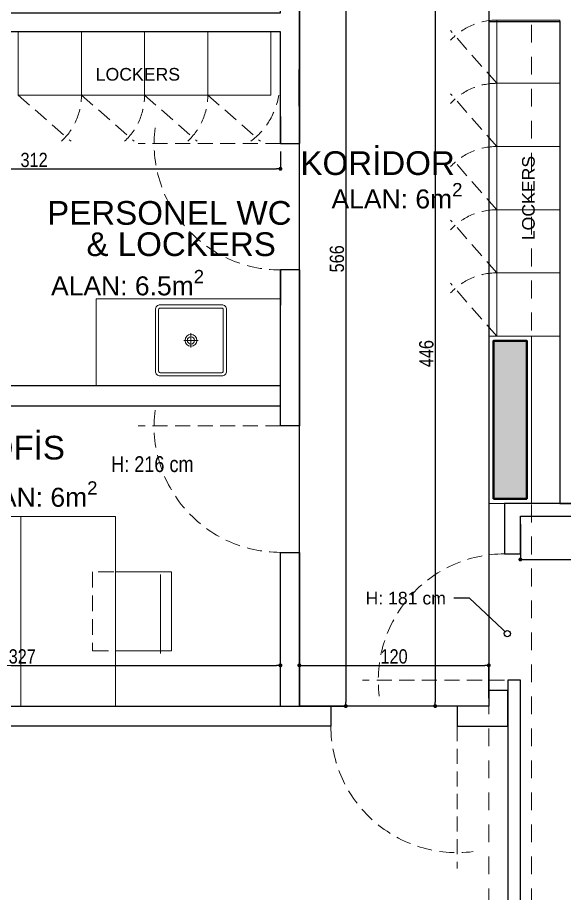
# Model space of a CAD drawing. Header units: millimetres. Extents: x 863 to 22635, y -482 to 12118.
# Drawn here: x 20008 to 20354, y 3402 to 3956 of the extents above; entities that cross this region are included whole.
import ezdxf
from ezdxf import colors
from ezdxf.entities.mleader import LeaderData, LeaderLine
from ezdxf.math import Vec2, Vec3

# ---------------------------------------------------------------- set-up
doc = ezdxf.new("R2010")
doc.units = ezdxf.units.MM
doc.header["$PDMODE"] = 35
for name, pattern in [('DASHED', [0.75, 0.5, -0.25]), ('DASHED2', [9.525, 6.35, -3.175]), ('JIS_02_0.7', [1.35, 0.75, -0.6])]:
    doc.linetypes.add(name, pattern=pattern)
for name, color, linetype, lineweight in [('ABOVE_0G', 235, 'JIS_02_0.7', 9), ('SANITARY', 144, 'Continuous', 20), ('tefris', 62, 'Continuous', 20), ('yazi', 150, 'Continuous', 18)]:
    doc.layers.add(name, color=color, linetype=linetype, lineweight=lineweight)
for name, color, linetype in [('DIM_0G', 20, 'Continuous'), ('EQUIPMENT_0G', 252, 'Continuous'), ('HATCH_0G', 251, 'Continuous'), ('WALL_0G', 151, 'Continuous')]:
    doc.layers.add(name, color=color, linetype=linetype)
doc.styles.add('0G', font='ARIALN.TTF')
doc.styles.add('0G_50', font='ARIALN.TTF', dxfattribs={"height": 50})
doc.styles.get("Standard").update_dxf_attribs({"font": 'arial.ttf'})
doc.dimstyles.new('0G_1_50', dxfattribs={"dimtxt": 9, "dimasz": 2.5, "dimexe": 1, "dimexo": 5, "dimgap": 1, "dimtad": 1, "dimdec": 0, "dimzin": 9, "dimtxsty": '0G', "dimblk": 'DOT', "dimcen": 2, "dimclrd": 256, "dimclre": 256, "dimclrt": 256, "dimadec": 1, "dimazin": 2, "dimtfac": 1, "dimtdec": 0, "dimtix": 1, "dimtmove": 2, "dimatfit": 3, "dimldrblk": 'ARCHTICK', "dimfxl": 50, "dimfxlon": 1, "dimarcsym": 0})

# ---------------------------------------------------------------- blocks, each defined once
blk = doc.blocks.new('_DotBlank')
at = {"color": 0, "linetype": 'ByBlock', "lineweight": -2}
blk.add_line((-0.5, 0), (-1, 0), dxfattribs=at)
blk.add_circle((0, 0), 0.5, dxfattribs=at)
blk = doc.blocks.new('_Dot')
at = {"color": 0, "linetype": 'ByBlock', "lineweight": -2}
blk.add_line((-0.5, 0), (-1, 0), dxfattribs=at)
at = {"color": 0, "linetype": 'ByBlock', "const_width": 0.5}
blk.add_lwpolyline([(-0.25, 0, 1), (0.25, 0, 1)], format="xyb", close=True, dxfattribs=at)
blk = doc.blocks.new('*D975')
at = {"layer": 'Defpoints', "color": 0, "transparency": 16777216}
for p in [(20326.04, 3640.6), (20554.04, 3640.6), (20554.04, 3613.22)]:
    blk.add_point(p, dxfattribs=at)
at = {"layer": 'DIM_0G', "lineweight": -2, "transparency": 16777216}
for p, q in [((20326.04, 3635.6), (20326.04, 3612.22)), ((20554.04, 3635.6), (20554.04, 3612.22)), ((20328.54, 3613.22), (20551.54, 3613.22))]:
    blk.add_line(p, q, dxfattribs=at)
at = {"layer": 'DIM_0G', "lineweight": -2, "transparency": 16777216, "xscale": 2.5, "yscale": 2.5, "zscale": 2.5, "rotation": 180}
blk.add_blockref('_Dot', (20326.04, 3613.22), dxfattribs=at)
at = {"layer": 'DIM_0G', "lineweight": -2, "transparency": 16777216, "xscale": 2.5, "yscale": 2.5, "zscale": 2.5}
blk.add_blockref('_Dot', (20554.04, 3613.22), dxfattribs=at)
at = {"layer": 'DIM_0G', "transparency": 16777216, "insert": (20440.04, 3618.82), "char_height": 9, "attachment_point": 5, "style": '0G'}
blk.add_mtext('228', dxfattribs=at)
blk = doc.blocks.new('_ArchTick')
at = {"color": 0, "linetype": 'ByBlock', "const_width": 0.15}
blk.add_lwpolyline([(-0.5, -0.5), (0.5, 0.5)], dxfattribs=at)
blk = doc.blocks.new('*D983')
at = {"layer": 'Defpoints', "color": 0, "transparency": 16777216}
for p in [(20174.04, 3546.22), (19847.04, 3520.44), (20174.04, 3520.44)]:
    blk.add_point(p, dxfattribs=at)
at = {"layer": 'DIM_0G', "lineweight": -2, "transparency": 16777216}
for p, q in [((19847.04, 3525.44), (19847.04, 3547.22)), ((19849.54, 3546.22), (20171.54, 3546.22)), ((20174.04, 3525.44), (20174.04, 3547.22))]:
    blk.add_line(p, q, dxfattribs=at)
at = {"layer": 'DIM_0G', "lineweight": -2, "transparency": 16777216, "xscale": 2.5, "yscale": 2.5, "zscale": 2.5, "rotation": 180}
blk.add_blockref('_Dot', (19847.04, 3546.22), dxfattribs=at)
at = {"layer": 'DIM_0G', "lineweight": -2, "transparency": 16777216, "xscale": 2.5, "yscale": 2.5, "zscale": 2.5}
blk.add_blockref('_Dot', (20174.04, 3546.22), dxfattribs=at)
at = {"layer": 'DIM_0G', "transparency": 16777216, "insert": (20010.54, 3551.82), "char_height": 9, "attachment_point": 5, "style": '0G'}
blk.add_mtext('327', dxfattribs=at)
blk = doc.blocks.new('*D984')
at = {"layer": 'Defpoints', "color": 0, "transparency": 16777216}
for p in [(20306.04, 3546.22), (20186.04, 3520.44), (20306.04, 3520.44)]:
    blk.add_point(p, dxfattribs=at)
at = {"layer": 'DIM_0G', "lineweight": -2, "transparency": 16777216}
for p, q in [((20186.04, 3525.44), (20186.04, 3547.22)), ((20188.54, 3546.22), (20303.54, 3546.22)), ((20306.04, 3525.44), (20306.04, 3547.22))]:
    blk.add_line(p, q, dxfattribs=at)
at = {"layer": 'DIM_0G', "lineweight": -2, "transparency": 16777216, "xscale": 2.5, "yscale": 2.5, "zscale": 2.5, "rotation": 180}
blk.add_blockref('_Dot', (20186.04, 3546.22), dxfattribs=at)
at = {"layer": 'DIM_0G', "lineweight": -2, "transparency": 16777216, "xscale": 2.5, "yscale": 2.5, "zscale": 2.5}
blk.add_blockref('_Dot', (20306.04, 3546.22), dxfattribs=at)
at = {"layer": 'DIM_0G', "transparency": 16777216, "insert": (20246.04, 3551.82), "char_height": 9, "attachment_point": 5, "style": '0G'}
blk.add_mtext('120', dxfattribs=at)
blk = doc.blocks.new('*D985')
at = {"layer": 'Defpoints', "color": 0, "transparency": 16777216}
for p in [(19862.04, 3897.06), (20174.05, 3876.49), (20174.05, 3860.52)]:
    blk.add_point(p, dxfattribs=at)
at = {"layer": 'DIM_0G', "lineweight": -2, "transparency": 16777216}
for p, q in [((19862.04, 3892.06), (19862.04, 3859.52)), ((20174.05, 3871.49), (20174.05, 3859.52)), ((19864.54, 3860.52), (20171.55, 3860.52))]:
    blk.add_line(p, q, dxfattribs=at)
at = {"layer": 'DIM_0G', "lineweight": -2, "transparency": 16777216, "xscale": 2.5, "yscale": 2.5, "zscale": 2.5, "rotation": 180}
blk.add_blockref('_Dot', (19862.04, 3860.52), dxfattribs=at)
at = {"layer": 'DIM_0G', "lineweight": -2, "transparency": 16777216, "xscale": 2.5, "yscale": 2.5, "zscale": 2.5}
blk.add_blockref('_Dot', (20174.05, 3860.52), dxfattribs=at)
at = {"layer": 'DIM_0G', "transparency": 16777216, "insert": (20018.04, 3866.12), "char_height": 9, "attachment_point": 5, "style": '0G'}
blk.add_mtext('312', dxfattribs=at)
blk = doc.blocks.new('*D990')
at = {"layer": 'Defpoints', "color": 0, "transparency": 16777216}
for p in [(20306.04, 3966.66), (20272.11, 3520.44), (20306.04, 3520.44)]:
    blk.add_point(p, dxfattribs=at)
at = {"layer": 'DIM_0G', "lineweight": -2, "transparency": 16777216}
for p, q in [((20301.04, 3966.66), (20271.11, 3966.66)), ((20272.11, 3964.16), (20272.11, 3522.94)), ((20301.04, 3520.44), (20271.11, 3520.44))]:
    blk.add_line(p, q, dxfattribs=at)
at = {"layer": 'DIM_0G', "lineweight": -2, "transparency": 16777216, "xscale": 2.5, "yscale": 2.5, "zscale": 2.5}
for p, rotation in [((20272.11, 3966.66), 90), ((20272.11, 3520.44), 270)]:
    blk.add_blockref('_Dot', p, dxfattribs=dict(at, rotation=rotation))
at = {"layer": 'DIM_0G', "transparency": 16777216, "insert": (20266.52, 3743.55), "char_height": 9, "attachment_point": 5, "rotation": 90, "style": '0G'}
blk.add_mtext('446', dxfattribs=at)
blk = doc.blocks.new('*D993')
at = {"layer": 'Defpoints', "color": 0, "transparency": 16777216}
for p in [(20186.04, 4086.66), (20186.04, 3520.44), (20215.47, 3520.44)]:
    blk.add_point(p, dxfattribs=at)
at = {"layer": 'DIM_0G', "lineweight": -2, "transparency": 16777216}
for p, q in [((20191.04, 4086.66), (20216.47, 4086.66)), ((20215.47, 4084.16), (20215.47, 3522.94)), ((20191.04, 3520.44), (20216.47, 3520.44))]:
    blk.add_line(p, q, dxfattribs=at)
at = {"layer": 'DIM_0G', "lineweight": -2, "transparency": 16777216, "xscale": 2.5, "yscale": 2.5, "zscale": 2.5}
for p, rotation in [((20215.47, 4086.66), 90), ((20215.47, 3520.44), 270)]:
    blk.add_blockref('_Dot', p, dxfattribs=dict(at, rotation=rotation))
at = {"layer": 'DIM_0G', "transparency": 16777216, "insert": (20209.88, 3803.55), "char_height": 9, "attachment_point": 5, "rotation": 90, "style": '0G'}
blk.add_mtext('566', dxfattribs=at)

msp = doc.modelspace()

# ---------------------------------------------------------------- hatches: boundary and pattern name
at = {"layer": 'HATCH_0G'}
h = msp.add_hatch(color=256, dxfattribs=at)
h.dxf.hatch_style = 1
h.paths.add_polyline_path([(19844.04, 4229.66), (19819.04, 4229.66), (19819.04, 4097.66), (19844.04, 4097.66)])
h.paths.add_polyline_path([(20309.04, 4225.66), (20330.04, 4225.66), (20330.04, 4101.66), (20309.04, 4101.66)])
h.paths.add_polyline_path([(20829.04, 4224.66), (20808.04, 4224.85), (20808.04, 4101.75), (20829.04, 4101.57)])
h.paths.add_polyline_path([(21317.54, 4224.66), (21291.04, 4224.66), (21291.04, 4097.66), (21317.54, 4097.66)])
h.paths.add_polyline_path([(21317.54, 3751.66), (21291.04, 3751.66), (21291.04, 3651.66), (21317.54, 3651.66)])
h.paths.add_polyline_path([(21317.54, 3301.66), (21291.04, 3301.66), (21291.04, 3173.66), (21317.54, 3173.66)])
h.paths.add_polyline_path([(20829.04, 3301.66), (20808.04, 3301.66), (20808.04, 3173.66), (20829.04, 3173.66)])
h.paths.add_polyline_path([(20808.04, 3651.66), (20829.04, 3651.66), (20829.04, 3751.66), (20808.04, 3751.66)])
h.paths.add_polyline_path([(20309.04, 3651.66), (20330.04, 3651.66), (20330.04, 3751.66), (20309.04, 3751.66)])
h.paths.add_polyline_path([(20309.04, 3301.66), (20330.04, 3301.66), (20330.04, 3173.66), (20309.04, 3173.66)])
h.paths.add_polyline_path([(19844.04, 3301.66), (19819.04, 3301.66), (19819.04, 3173.66), (19844.04, 3173.66)])
h.paths.add_polyline_path([(19819.04, 3651.66), (19844.04, 3651.66), (19844.04, 3751.66), (19819.04, 3751.66)])

# ---------------------------------------------------------------- linework, layer by layer
at = {"color": 251, "linetype": 'DASHED2', "lineweight": 20, "ltscale": 1.5}
for p, q in [((20311.04, 3914.66), (20281.77, 3948.06)), ((20008.04, 3907.21), (20041.43, 3877.95)), ((20048.04, 3907.21), (20081.43, 3877.95)), ((20088.04, 3907.21), (20121.43, 3877.95)), ((20128.04, 3907.21), (20161.43, 3877.95)), ((20311.04, 3874.66), (20281.77, 3908.06)), ((20174.05, 3876.49), (20084.05, 3876.49)), ((20311.04, 3834.66), (20281.77, 3868.06)), ((20311.04, 3794.66), (20281.77, 3828.06)), ((20311.04, 3754.66), (20281.77, 3788.06)), ((20174.04, 3697.74), (20084.04, 3697.74)), ((20316.04, 3536.8), (20226.04, 3536.8)), ((20286.04, 3507.67), (20286.04, 3417.67))]:
    msp.add_line(p, q, dxfattribs=at)
for centre, radius, start, end in [((20311.04, 3914.66), 40, 90, 136.9204), ((20311.04, 3874.66), 40, 90, 136.9204), ((20008.04, 3907.21), 40, 313.0796, 0), ((20048.04, 3907.21), 40, 313.0796, 0), ((20088.04, 3907.21), 40, 313.0796, 0), ((20127.89, 3914.57), 45.74, 306.9012, 350.7405), ((20174.05, 3876.49), 80, 172.8192, 270), ((20311.04, 3834.66), 40, 90, 136.9204), ((20311.04, 3794.66), 40, 90, 136.9204), ((20311.04, 3754.66), 40, 90, 136.9204), ((20174.04, 3697.74), 80, 172.8192, 270), ((20316.04, 3536.8), 80, 90, 187.1808), ((20286.04, 3507.67), 80, 180, 277.1808)]:
    msp.add_arc(centre, radius, start, end, dxfattribs=at)
at = {"layer": 'ABOVE_0G', "ltscale": 15}
for points in [[(20306.04, 3292.49), (20306.04, 4097.66)], [(20333.04, 3292.49), (20333.04, 4097.66)]]:
    msp.add_lwpolyline(points, dxfattribs=at)
at = {"layer": 'ABOVE_0G', "linetype": 'Continuous', "ltscale": 15}
msp.add_lwpolyline([(20306.04, 3648.66), (20333.04, 3648.66), (20333.04, 3754.66), (20306.04, 3754.66)], close=True, dxfattribs=at)
at = {"layer": 'ABOVE_0G', "linetype": 'Continuous', "lineweight": 40, "ltscale": 15}
msp.add_lwpolyline([(20309.04, 3651.66), (20330.04, 3651.66), (20330.04, 3751.66), (20309.04, 3751.66)], close=True, dxfattribs=at)
at = {"layer": 'DIM_0G'}
msp.add_lwpolyline([(20186.04, 4086.66), (20306.04, 4086.66), (20306.04, 3520.44), (20186.04, 3520.44)], close=True, dxfattribs=at)
at = {"layer": 'EQUIPMENT_0G'}
msp.add_lwpolyline([(20326.2, 3197.33), (20326.2, 3204.66), (20562.2, 3204.66), (20562.2, 3648.77), (20316.04, 3648.77), (20316.04, 3616.8), (20326.04, 3616.8), (20326.04, 3640.6), (20326.04, 3640.6), (20326.04, 3640.6), (20554.04, 3640.6), (20554.04, 3212.83), (20326.04, 3212.83), (20326.04, 3536.8), (20318.03, 3536.8), (20318.04, 3197.33)], dxfattribs=at)
at = {"layer": 'SANITARY'}
for p, q in [((20117.4, 3747.43), (20117.4, 3756.4)), ((20112.91, 3751.92), (20121.88, 3751.92))]:
    msp.add_line(p, q, dxfattribs=at)
msp.add_lwpolyline([(20174.04, 3721.94), (20174.04, 3778.21), (20057.42, 3778.21), (20057.42, 3723.21), (20174.04, 3723.21)], dxfattribs=at)
for points in [[(20139.9, 3771.42), (20139.9, 3732.42, -0.414214), (20136.9, 3729.42), (20097.9, 3729.42, -0.414214), (20094.9, 3732.42), (20094.9, 3771.42, -0.414214), (20097.9, 3774.42), (20136.9, 3774.42, -0.414214)], [(20137.9, 3771.42), (20137.9, 3732.42, -0.414214), (20136.9, 3731.42), (20097.9, 3731.42, -0.414214), (20096.9, 3732.42), (20096.9, 3771.42, -0.414214), (20097.9, 3772.42), (20136.9, 3772.42, -0.414214)]]:
    msp.add_lwpolyline(points, format="xyb", close=True, dxfattribs=at)
for radius in [3.75, 2.3]:
    msp.add_circle((20117.4, 3751.92), radius, dxfattribs=at)
at = {"layer": 'tefris', "linetype": 'Continuous'}
msp.add_line((20098.09, 3553.68), (20098.09, 3603.68), dxfattribs=at)
at = {"layer": 'tefris', "linetype": 'Continuous', "ltscale": 10}
for points in [[(20311.04, 3914.66), (20351.04, 3914.66), (20351.04, 3954.66), (20311.04, 3954.66)], [(20008.04, 3907.21), (20008.04, 3947.21), (20048.04, 3947.21), (20048.04, 3907.21)], [(20048.04, 3907.21), (20048.04, 3947.21), (20088.04, 3947.21), (20088.04, 3907.21)], [(20088.04, 3907.21), (20088.04, 3947.21), (20128.04, 3947.21), (20128.04, 3907.21)], [(20128.04, 3907.21), (20128.04, 3947.21), (20168.04, 3947.21), (20168.04, 3907.21)], [(20311.04, 3874.66), (20351.04, 3874.66), (20351.04, 3914.66), (20311.04, 3914.66)], [(20311.04, 3834.66), (20351.04, 3834.66), (20351.04, 3874.66), (20311.04, 3874.66)], [(20311.04, 3794.66), (20351.04, 3794.66), (20351.04, 3834.66), (20311.04, 3834.66)], [(20311.04, 3754.66), (20351.04, 3754.66), (20351.04, 3794.66), (20311.04, 3794.66)], [(20009.7, 3520.44), (19949.7, 3520.44), (19949.7, 3640.44), (20009.7, 3640.44)], [(20069.7, 3520.44), (20009.7, 3520.44), (20009.7, 3640.44), (20069.7, 3640.44)]]:
    msp.add_lwpolyline(points, close=True, dxfattribs=at)
at = {"layer": 'tefris', "linetype": 'DASHED', "lineweight": 9, "ltscale": 20}
msp.add_lwpolyline([(20068.65, 3605.44), (20055.09, 3605.44), (20055.09, 3555.44), (20068.94, 3555.44)], dxfattribs=at)
at = {"layer": 'tefris', "linetype": 'Continuous'}
msp.add_lwpolyline([(20069.7, 3555.44), (20105.09, 3555.44), (20105.09, 3605.44), (20069.7, 3605.44)], dxfattribs=at)
at = {"layer": 'WALL_0G'}
for points in [[(19847.04, 3959.21), (20174.04, 3959.21), (20174.04, 4004.88), (20186.04, 4004.88), (20186.04, 3959.21), (20186.04, 3876.5)], [(20614.89, 3661.44), (20363.81, 3661.44), (20363.81, 3953.89), (20373.81, 3953.89), (20373.81, 3966.66), (20306.04, 3966.66), (20306.04, 3953.89), (20351.04, 3953.89), (20351.04, 3648.66), (20614.89, 3648.66)], [(20174.04, 3876.49), (20174.04, 3947.21), (19847.04, 3947.21)], [(20174.05, 3893.66), (20174.05, 3876.49), (20186.04, 3876.5), (20186.03, 3923.49)], [(20186.04, 3796.5), (20186.04, 3697.74), (20174.04, 3697.74), (20174.04, 3796.49)], [(20186.05, 3777.23), (20186.04, 3796.5), (20174.05, 3796.49), (20174.05, 3774.17)], [(20174.04, 3723.21), (19847.04, 3723.21)], [(19847.04, 3710.43), (20174.04, 3710.43)], [(20174.04, 3520.44), (20174.04, 3617.74), (20186.04, 3617.74), (20186.04, 3520.44)], [(19847.04, 3520.44), (20206.04, 3520.44), (20206.04, 3507.67), (19847.04, 3507.67)]]:
    msp.add_lwpolyline(points, dxfattribs=at)
msp.add_lwpolyline([(20306.02, 3530.35), (20306.04, 3520.44), (20286.04, 3520.44), (20286.04, 3507.67), (20318.04, 3507.67), (20318.03, 3530.35)], close=True, dxfattribs=at)

# ---------------------------------------------------------------- texts
at = {"layer": 'DIM_0G', "insert": (20066.85, 3678.59), "char_height": 10, "attachment_point": 1, "style": '0G_50'}
msp.add_mtext_dynamic_manual_height_columns('H: 216 cm', width=287.937, gutter_width=250, heights=[0], dxfattribs=at)
at = {"layer": 'yazi', "linetype": 'Continuous'}
msp.add_text('LOCKERS', height=8, dxfattribs=at).set_placement((20057.07, 3916.37))
msp.add_text('LOCKERS', height=8, rotation=90, dxfattribs=at).set_placement((20335.12, 3815.32))
at = {"layer": 'yazi', "linetype": 'Continuous', "char_height": 15, "attachment_point": 6}
for s, insert in [('\\A1;KORİDOR', (20284.52, 3864.03)), ('\\A1;PERSONEL WC', (20181.15, 3832.53)), ('\\A1;OFİS', (20037.57, 3683.92))]:
    msp.add_mtext(s, dxfattribs=dict(at, insert=insert))
at = {"layer": 'yazi', "linetype": 'Continuous', "char_height": 12, "attachment_point": 6}
for s, insert in [('\\A1;ALAN: 6m{\\H0.7x;\\S2^ ;}', (20289.35, 3843.42)), ('\\A1;ALAN: 6.5m{\\H0.7x;\\S2^ ;}', (20125.68, 3788.4)), ('\\A1;ALAN: 6m{\\H0.7x;\\S2^ ;}', (20058.18, 3654.59))]:
    msp.add_mtext_dynamic_manual_height_columns(s, width=287.937, gutter_width=250, heights=[0], dxfattribs=dict(at, insert=insert))
at = {"layer": 'yazi', "linetype": 'Continuous', "insert": (20171.17, 3812.72), "char_height": 15, "width": 139.111, "attachment_point": 6}
msp.add_mtext('\\A1;  & LOCKERS', dxfattribs=at)

# ---------------------------------------------------------------- dimensions: what is measured, and where the dimension line sits
at = {"layer": 'DIM_0G'}
for base, p1, p2, picture, middle in [((20215.47, 3520.44), (20186.04, 4086.66), (20186.04, 3520.44), '*D993', (20209.88, 3803.55)), ((20272.11, 3520.44), (20306.04, 3966.66), (20306.04, 3520.44), '*D990', (20266.52, 3743.55))]:
    dim = msp.add_linear_dim(base=base, p1=p1, p2=p2, angle=90, dimstyle='0G_1_50', dxfattribs=at)
    dim.commit()
    dim.dimension.update_dxf_attribs({"geometry": picture, "text_midpoint": middle})
for base, p1, p2, picture, middle in [((20174.05, 3860.52), (19862.04, 3897.06), (20174.05, 3876.49), '*D985', (20018.04, 3866.12)), ((20554.04, 3613.22), (20326.04, 3640.6), (20554.04, 3640.6), '*D975', (20440.04, 3618.82)), ((20174.04, 3546.22), (19847.04, 3520.44), (20174.04, 3520.44), '*D983', (20010.54, 3551.82)), ((20306.04, 3546.22), (20186.04, 3520.44), (20306.04, 3520.44), '*D984', (20246.04, 3551.82))]:
    dim = msp.add_linear_dim(base=base, p1=p1, p2=p2, dimstyle='0G_1_50', dxfattribs=at)
    dim.commit()
    dim.dimension.update_dxf_attribs({"geometry": picture, "text_midpoint": middle})

# ---------------------------------------------------------------- leaders
ml = msp.add_multileader_mtext('Standard', dxfattribs=at)
ml.set_content('H: 181 cm', color=256)
ml.set_leader_properties()
ml.set_arrow_properties(name='DOTBLANK')
ml.build(insert=Vec2(0, 0))
ml.multileader.update_dxf_attribs({"dogleg_length": 10})
ctx = ml.context
ctx.base_point, ctx.char_height, ctx.landing_gap_size, ctx.plane_origin = Vec3(20224.56, 3588.69), 8, 5, Vec3(20311.76, 3566.33)
ctx.text_align_type = 2
notes = []
notes.append((ctx, [(1, (1, 1, 0), (20293.88, 3588.69), (-1, 0), 10, [(0, [(20317.74, 3566.33)], 0, [])])]))
ctx.mtext.insert, ctx.mtext.alignment, ctx.mtext.flow_direction = Vec3(20278.88, 3592.76), 3, 5
for ctx, leaders in notes:
    for number, flags, end, landing, length, lines in leaders:
        leader = LeaderData()
        leader.index, (leader.has_last_leader_line, leader.has_dogleg_vector, leader.attachment_direction) = number, flags
        leader.last_leader_point, leader.dogleg_vector, leader.dogleg_length = Vec3(end), Vec3(landing), length
        for number, points, colour, breaks in lines:
            line = LeaderLine()
            line.index, line.vertices, line.color, line.breaks = number, Vec3.list(points), colors.encode_raw_color(colour), breaks
            leader.lines.append(line)
        ctx.leaders.append(leader)

doc.saveas('drawing.dxf')
